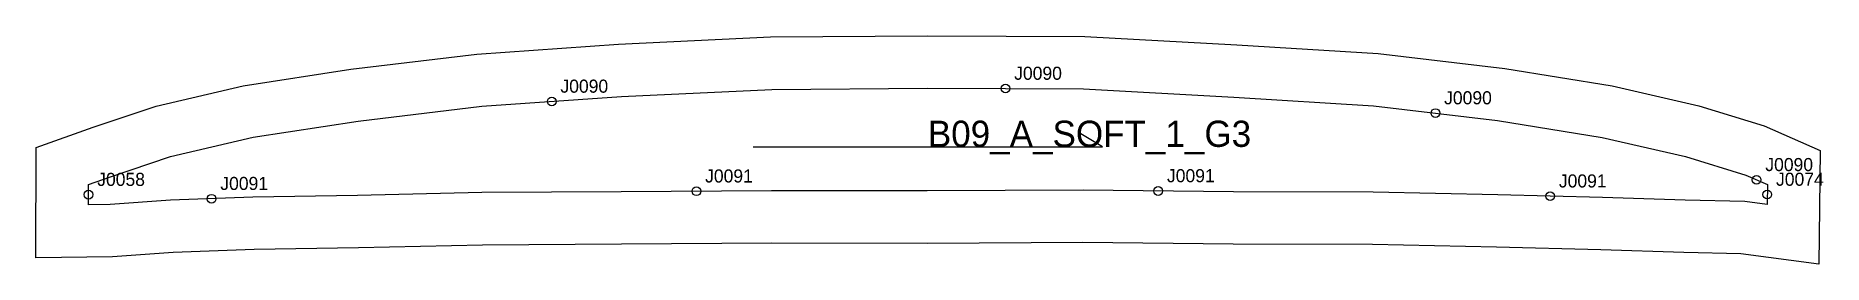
# Model space of a CAD drawing. Header units: millimetres. Extents: x -12 to 397, y -18 to 34.
import ezdxf

# ---------------------------------------------------------------- set-up
doc = ezdxf.new("R2010")
doc.units = ezdxf.units.MM
for name, color, linetype in [('CUT', 1, 'Continuous'), ('GRAIN', 3, 'Continuous'), ('LABEL', 7, 'Continuous'), ('NOTCH', 2, 'Continuous'), ('SEW', 5, 'Continuous')]:
    doc.layers.add(name, color=color, linetype=linetype)

msp = doc.modelspace()

# ---------------------------------------------------------------- linework, layer by layer
at = {"layer": 'CUT'}
msp.add_lwpolyline([(-11.96, 8.48), (1.09, 13.13), (15.45, 17.97), (35.44, 22.64), (60.08, 26.43), (88.96, 29.88), (121.34, 32.13), (156.14, 33.8), (192.12, 34.08), (228.17, 33.92), (262.97, 32.04), (295.32, 30.02), (324.32, 26.6), (348.96, 22.58), (368.8, 18.07), (383.72, 13.43), (396.56, 7.81), (396.27, -18.23), (378.37, -15.84), (365.33, -15.53), (346.36, -14.94), (322.47, -14.36), (294.04, -13.74), (262.1, -13.63), (227.72, -13.28), (192.1, -13.46), (156.45, -13.39), (122.07, -13.65), (90.24, -13.84), (61.81, -14.48), (37.92, -14.88), (19.38, -15.55), (5.46, -16.52), (-12.09, -16.79), (-11.96, 8.48)], close=True, dxfattribs=at)
at = {"layer": 'GRAIN'}
for p, q in [((152.21, 8.64), (232.21, 8.64)), ((232.21, 8.64), (227.21, 11.64))]:
    msp.add_line(p, q, dxfattribs=at)
at = {"layer": 'NOTCH'}
for centre in [(209.98, 22), (106.07, 19.04), (308.44, 16.38), (382, 1.09), (-0.01, -2.3), (28.18, -3.23), (139.2, -1.52), (244.97, -1.46), (334.72, -2.66), (384.45, -2.27)]:
    msp.add_circle(centre, 1, dxfattribs=at)
at = {"layer": 'SEW'}
msp.add_lwpolyline([(0, 0), (5.02, 1.79), (18.74, 6.41), (37.72, 10.85), (61.71, 14.54), (90.09, 17.93), (122.05, 20.15), (156.48, 21.8), (192.14, 22.08), (227.82, 21.92), (262.27, 20.06), (294.24, 18.06), (322.65, 14.71), (346.66, 10.8), (365.69, 6.47), (379.52, 2.17), (384.48, 0), (384.42, -4.55), (379.31, -3.86), (365.66, -3.54), (346.69, -2.94), (322.75, -2.37), (294.19, -1.74), (262.18, -1.63), (227.75, -1.28), (192.08, -1.46), (156.42, -1.39), (121.99, -1.65), (90.07, -1.84), (61.57, -2.48), (37.6, -2.88), (18.75, -3.57), (4.95, -4.53), (-0.02, -4.6)], close=True, dxfattribs=at)

# ---------------------------------------------------------------- texts
at = {"layer": 'LABEL'}
for s, height, p in [('J0090', 3, (211.98, 24)), ('J0090', 3, (108.07, 21.04)), ('J0090', 3, (310.44, 18.38)), ('B09_A_SOFT_1_G3', 6, (192.21, 8.64)), ('J0090', 3, (384, 3.09)), ('J0058', 3, (1.99, -0.3)), ('J0091', 3, (30.18, -1.23)), ('J0091', 3, (141.2, 0.48)), ('J0091', 3, (246.97, 0.54)), ('J0091', 3, (336.72, -0.66)), ('J0074', 3, (386.45, -0.27))]:
    msp.add_text(s, height=height, dxfattribs=at).set_placement(p)

doc.saveas('drawing.dxf')
